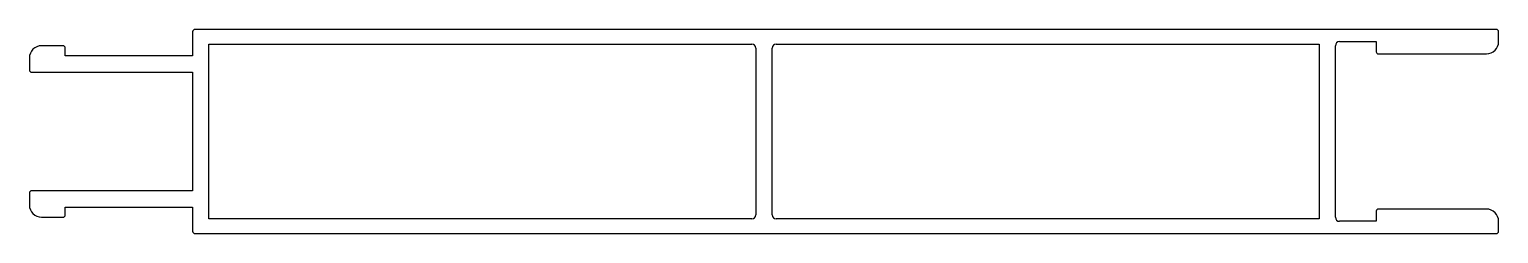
# Model space of a CAD drawing. Extents: x 1957 to 2137, y 1915 to 1940.
import ezdxf

# ---------------------------------------------------------------- set-up
doc = ezdxf.new("R2010")
doc.units = 0
doc.layers.add('ANA', color=7, linetype='CONTINUOUS')

msp = doc.modelspace()

# ---------------------------------------------------------------- linework, layer by layer
at = {"layer": 'ANA', "linetype": 'BYBLOCK'}
for p, q in [((2136.8, 1940.42), (1977.4, 1940.42)), ((1977.1, 1940.12), (1977.1, 1937.17)), ((1979.1, 1938.62), (2045.6, 1938.62)), ((1979.1, 1917.22), (1979.1, 1938.62)), ((2048.6, 1938.62), (2115.1, 1938.62)), ((2115.1, 1938.62), (2115.1, 1917.22)), ((2117.6, 1938.92), (2122.1, 1938.92)), ((2122.1, 1938.92), (2122.1, 1937.67)), ((2137.1, 1938.92), (2137.1, 1940.12)), ((1957.1, 1936.92), (1957.1, 1935.47)), ((1961.2, 1938.42), (1958.6, 1938.42)), ((1961.5, 1937.17), (1961.5, 1938.12)), ((1977.1, 1937.17), (1961.5, 1937.17)), ((2046.1, 1938.12), (2046.1, 1917.72)), ((2048.1, 1917.72), (2048.1, 1938.12)), ((2117.1, 1917.42), (2117.1, 1938.42)), ((2122.35, 1937.42), (2135.6, 1937.42)), ((1957.4, 1935.17), (1977.1, 1935.17)), ((1977.1, 1935.17), (1977.1, 1920.67)), ((1977.1, 1920.67), (1957.4, 1920.67)), ((1957.1, 1920.37), (1957.1, 1918.92)), ((1958.6, 1917.42), (1961.2, 1917.42)), ((1961.5, 1917.72), (1961.5, 1918.67)), ((1961.5, 1918.67), (1977.1, 1918.67)), ((1977.1, 1918.67), (1977.1, 1915.72)), ((2045.6, 1917.22), (1979.1, 1917.22)), ((2115.1, 1917.22), (2048.6, 1917.22)), ((2122.1, 1918.17), (2122.1, 1916.92)), ((2135.6, 1918.42), (2122.35, 1918.42)), ((1977.4, 1915.42), (2136.8, 1915.42)), ((2122.1, 1916.92), (2117.6, 1916.92)), ((2137.1, 1915.72), (2137.1, 1916.92))]:
    msp.add_line(p, q, dxfattribs=at)
for centre, radius, start, end in [((1977.4, 1940.12), 0.3, 90, 180), ((2136.8, 1940.12), 0.3, 0, 90), ((2045.6, 1938.12), 0.5, 0, 90), ((2048.6, 1938.12), 0.5, 90, 180), ((2117.6, 1938.42), 0.5, 90, 180), ((2135.6, 1938.92), 1.5, 270, 0), ((1958.6, 1936.92), 1.5, 90, 180), ((1961.2, 1938.12), 0.3, 0, 90), ((2122.35, 1937.67), 0.25, 180, 270), ((1957.4, 1935.47), 0.3, 180, 270), ((1957.4, 1920.37), 0.3, 90, 180), ((1958.6, 1918.92), 1.5, 180, 270), ((1961.2, 1917.72), 0.3, 270, 360), ((2045.6, 1917.72), 0.5, 270, 360), ((2048.6, 1917.72), 0.5, 180, 270), ((2117.6, 1917.42), 0.5, 180, 270), ((2122.35, 1918.17), 0.25, 90, 180), ((2135.6, 1916.92), 1.5, 0, 90), ((1977.4, 1915.72), 0.3, 180, 270), ((2136.8, 1915.72), 0.3, 270, 360)]:
    msp.add_arc(centre, radius, start, end, dxfattribs=at)

doc.saveas('drawing.dxf')
